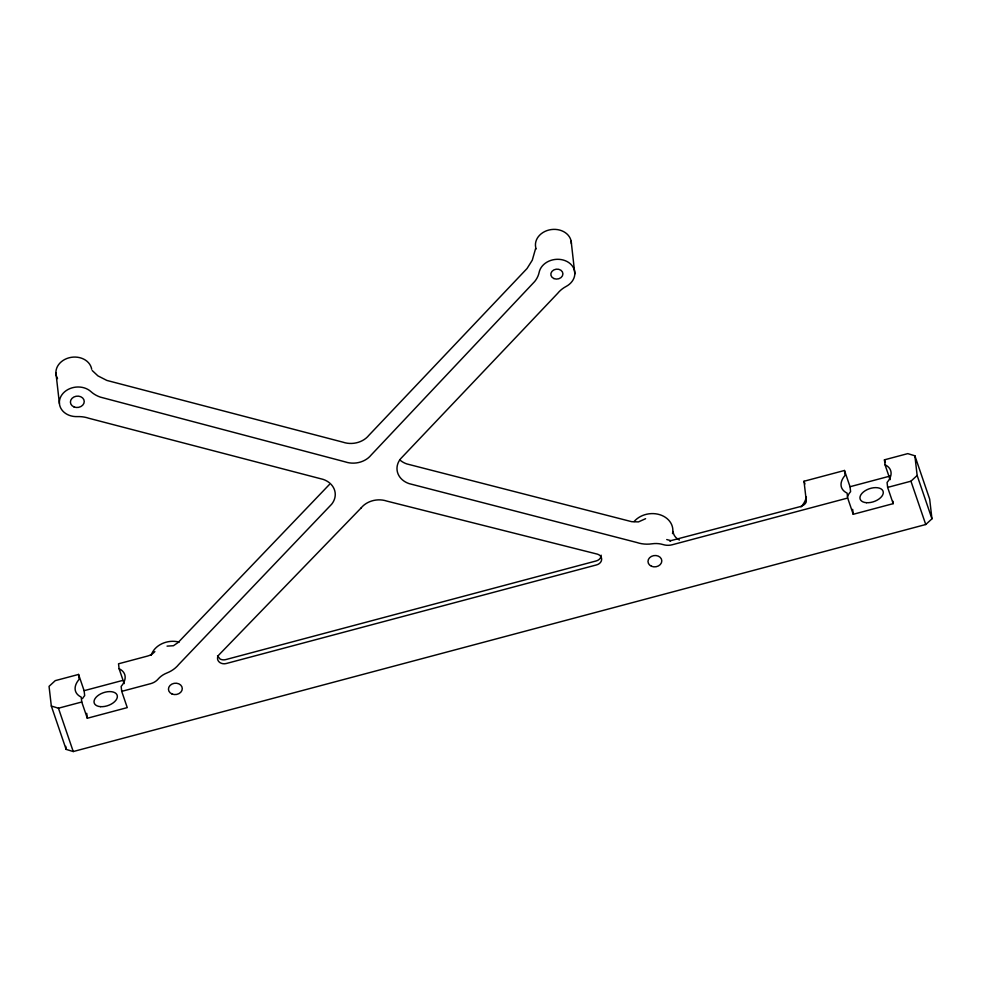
<?xml version="1.0" encoding="UTF-8"?>
<svg xmlns="http://www.w3.org/2000/svg" width="981" height="981" viewBox="0 0 981 981"><rect width="100%" height="100%" fill="white"/><g stroke="black" fill="none" stroke-linecap="round" stroke-linejoin="round"><path stroke-width="1.47" d="M601.157 555.197L600.568 557.686A6.928 5.678 -6.6 0 1 596.129 560.96L225.826 659.575A6.928 5.678 -6.6 0 1 220.075 659.011L217.488 655.86M535.565 248.696L532.278 260.198L527.042 268.524L368.868 435.331A20.785 17.045 -6.6 0 1 343.08 442.21L106.843 380.42L97.916 375.87L92.189 370.499M329.371 484.528L178.137 642.494L173.441 645.731L167.052 646.123M887.633 487.398L910.944 481.193L917.149 475.478L914.881 455.785L907.756 453.627L884.445 459.831L885.021 464.761A25.972 14.629 -18.9 0 1 887.069 482.468L887.633 487.398L893.188 503.645L853.225 514.289L847.682 498.041L847.106 493.112A25.972 14.629 -18.9 0 1 845.058 475.393L844.482 470.475L804.015 481.254L806.296 500.935A6.928 3.899 -18.9 0 1 800.091 506.65L669.716 540.948L670.722 540.654M82.551 698.558A25.972 14.629 -18.9 0 1 84.685 695.615L84.108 690.685L78.566 674.438L55.255 680.642L49.05 686.357L51.331 706.038L66.119 749.374L73.244 751.544L925.745 524.516L931.95 518.814L929.669 499.121L914.881 455.785M645.596 518.691L638.472 521.904L631.764 521.696L406.784 463.915A20.785 17.045 -6.6 0 1 399.659 459.746M84.108 690.685L122.6 680.446M847.474 496.582A25.972 14.629 -18.9 0 1 850.601 491.653L850.037 486.723L890 476.079L890.282 478.544M51.331 706.038L58.443 708.208L81.754 702.004L81.19 697.074A25.972 14.629 -18.9 0 1 79.13 679.355L78.566 674.438M81.754 702.004L87.309 718.251L127.26 707.608L121.718 691.36L150.596 683.671A13.857 11.367 -6.6 0 0 158.064 679.134A21.472 17.609 -6.6 0 1 166.856 673.003A27.713 22.722 -6.6 0 0 178.726 664.493L331.652 504.222A20.785 17.045 -6.6 0 0 323.166 479.39L88.83 418.262A27.713 22.722 -6.6 0 0 77.315 416.606A18.014 14.776 -6.6 0 1 61.006 396.238A18.014 14.776 -6.6 0 1 90.963 391.64A27.713 22.722 -6.6 0 0 100.381 397.121L345.349 461.892A20.785 17.045 -6.6 0 0 371.149 455.025L534.743 281.461A27.713 22.722 -6.6 0 0 539.158 272.289A18.014 14.776 -6.6 0 1 566.993 261.498A18.014 14.776 -6.6 0 1 566.147 286.44A27.713 22.722 -6.6 0 0 557.588 293.429L400.591 458.777A20.785 17.045 -6.6 0 0 409.065 483.608L636.828 542.493A27.713 22.722 -6.6 0 0 652.046 543.805A21.472 17.609 -6.6 0 1 663.205 544.614A13.857 11.367 -6.6 0 0 672.267 544.749L847.682 498.041M670.477 540.543L666.749 539.55M917.149 475.478L931.95 518.814M910.944 481.193L925.745 524.516M884.445 459.831L885.377 462.541M885.021 464.761L890.11 479.648M844.482 470.475L850.037 486.723M804.015 481.254L804.947 483.964M154.875 651.568A13.857 11.367 -6.6 0 1 147.408 656.105L118.529 663.794L119.093 668.723L124.182 683.61M58.443 708.208L73.244 751.544M892.906 501.181L893.188 503.645M852.661 509.36L853.225 514.289M121.718 691.36L121.141 686.43A25.972 14.629 -18.9 0 0 119.093 668.723M86.733 713.322L87.309 718.251M65.776 746.345L66.119 749.374M571.163 241.228L574.829 273.846M55.905 372.694L59.412 403.51M679.404 540.04A13.857 11.367 -6.6 0 1 673.076 531.53M806.394 496.987A27.713 22.722 -6.6 0 1 801.036 506.944M634.082 521.573A21.472 17.609 -6.6 0 1 659.833 514.706A21.472 17.609 -6.6 0 1 672.525 533.603M151.16 655.333A21.472 17.609 -6.6 0 1 179.18 642.089M57.523 378.641A18.014 14.776 -6.6 0 1 68.878 357.844A18.014 14.776 -6.6 0 1 91.687 369.224M536.141 248.941A18.014 14.776 -6.6 0 1 550.991 229.603A18.014 14.776 -6.6 0 1 571.371 243.693M361.094 507.974L218.714 655.1A6.928 5.678 -6.6 0 0 218.812 661.623A6.928 5.678 -6.6 0 0 226.28 663.512L596.595 564.897A6.928 5.678 -6.6 0 0 601.635 559.673A6.928 5.678 -6.6 0 0 597.625 554.204L386.882 501.107A20.785 17.045 -6.6 0 0 361.094 507.974M100.553 706.663A12.128 6.83 -18.9 0 0 117.34 696.044A12.128 6.83 -18.9 0 0 99.167 694.732A12.128 6.83 -18.9 0 0 100.553 706.663M866.468 502.701A12.128 6.83 -18.9 0 0 883.268 492.082A12.128 6.83 -18.9 0 0 865.095 490.77A12.128 6.83 -18.9 0 0 866.468 502.701M651.494 566.27A6.928 5.678 -6.6 0 0 661.807 560.874A6.928 5.678 -6.6 0 0 651.384 556.423A6.928 5.678 -6.6 0 0 651.494 566.27M73.931 406.894A6.928 5.678 -6.6 0 0 84.243 401.499A6.928 5.678 -6.6 0 0 73.82 397.035A6.928 5.678 -6.6 0 0 73.931 406.894M553.897 278.555A6.058 4.966 -6.6 0 0 562.922 273.834A6.058 4.966 -6.6 0 0 553.799 269.934A6.058 4.966 -6.6 0 0 553.897 278.555M171.969 693.972A6.928 5.678 -6.6 0 0 182.282 688.576A6.928 5.678 -6.6 0 0 171.859 684.113A6.928 5.678 -6.6 0 0 171.969 693.972"/></g></svg>
